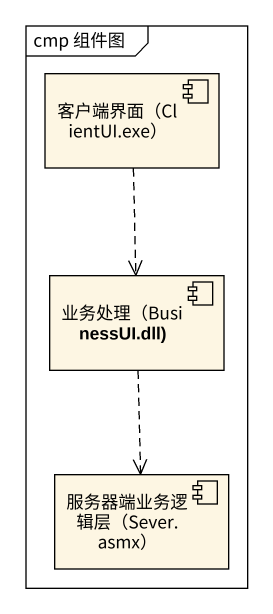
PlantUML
@startuml
mainframe cmp 组件图
component "客户端界面（ClientUI.exe）" as 客户端界面_ClientUI_exe
component "业务处理（BusinessUI.dll)" as 业务处理_BusinessUI_dll
component "服务器端业务逻辑层（Sever.asmx）" as 服务器端业务逻辑层_Sever_asmx
客户端界面_ClientUI_exe ..> 业务处理_BusinessUI_dll
业务处理_BusinessUI_dll ..> 服务器端业务逻辑层_Sever_asmx
@enduml
